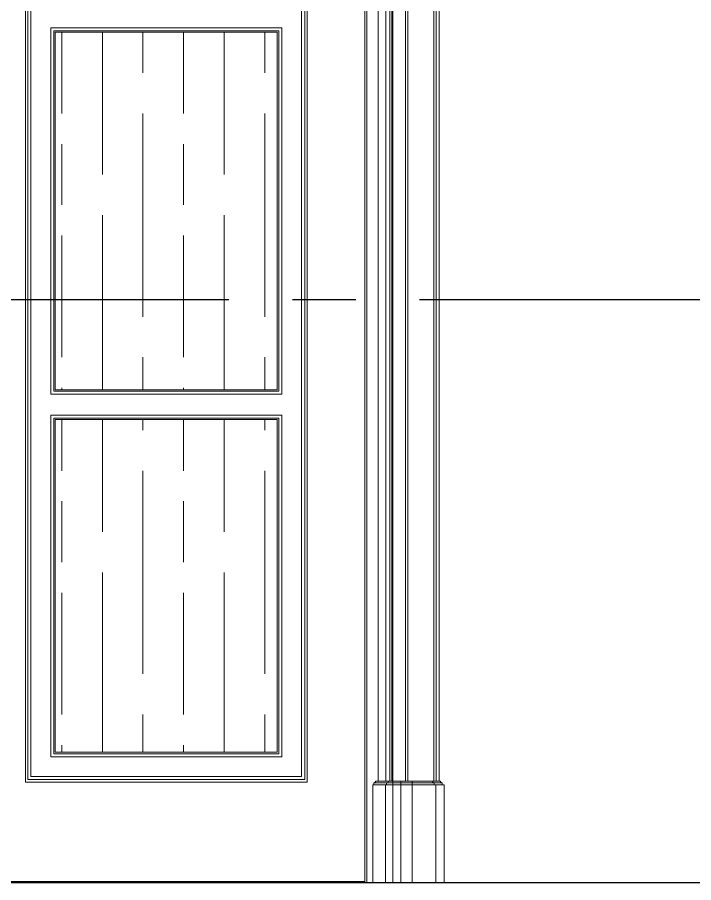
# Model space of a CAD drawing. Header units: millimetres. Extents: x -10942 to 92711, y -16583 to 30009.
# Drawn here: x 14831 to 16163, y 3 to 1707 of the extents above; entities that cross this region are included whole.
import ezdxf

# ---------------------------------------------------------------- set-up
doc = ezdxf.new("R2010")
doc.units = ezdxf.units.MM
doc.header["$LTSCALE"] = 1000
doc.header["$MEASUREMENT"] = 0
doc.linetypes.add('HIDDEN2', pattern=[0.1875, 0.125, -0.0625])
doc.linetypes.add('XREF-V2-GF_COLS$0$XREF-V-COLS-GF$0$CENTER2', pattern=[1.125, 0.75, -0.125, 0.125, -0.125])
for name, color, linetype in [('8', 8, 'Continuous'), ('Layer7', 8, 'Continuous'), ('WOOD', 23, 'Continuous')]:
    doc.layers.add(name, color=color, linetype=linetype)
doc.layers.add('DIM 2', color=3, linetype='Continuous', lineweight=18)

# ---------------------------------------------------------------- blocks, each defined once
blk = doc.blocks.new('WD-13 NEW')
at = {"layer": '8', "lineweight": 0}
h = blk.add_hatch(dxfattribs=at)
h.set_pattern_fill('GOST_WOOD', color=256, scale=40)
h.set_pattern_definition([(90, (407801.27, 110557.24), (-240, -1e-14), [400, -80]), (90, (407721.27, 110477.24), (-240, -1e-14), [240, -60, 120, -60]), (90, (407641.27, 110357.24), (-240, -1e-14), [400, -80])])
h.paths.add_polyline_path([(372240.9, 110233.9), (371748.9, 110233.9), (371748.9, 110937.9), (372240.9, 110937.9)])
h = blk.add_hatch(dxfattribs=at)
h.set_pattern_fill('GOST_WOOD', color=256, scale=40)
h.set_pattern_definition([(90, (407801.27, 109853.57), (-240, -1e-14), [400, -80]), (90, (407721.27, 109773.57), (-240, -1e-14), [240, -60, 120, -60]), (90, (407641.27, 109653.57), (-240, -1e-14), [400, -80])])
h.paths.add_polyline_path([(371748.9, 110174.9), (372240.9, 110174.9), (372240.9, 109519.9), (371748.9, 109519.9)])
at = {"layer": 'Layer7', "linetype": 'HIDDEN2', "lineweight": 0, "ltscale": 30}
blk.add_lwpolyline([(373273.5, 109262.9), (373273.5, 111862.9), (371576.5, 111862.9), (371576.5, 109262.9)], dxfattribs=at)
at = {"layer": 'WOOD', "lineweight": 0}
for p, q in [((371614.1, 109459.3), (371479, 109459.3)), ((371479, 109455.3), (371614.1, 109455.3)), ((371491.6, 109262.9), (371491.6, 109455.3)), ((371538.4, 109262.9), (371538.4, 109462.9)), ((371560.7, 109262.9), (371560.7, 109462.9)), ((371591, 109262.9), (371591, 109455.3)), ((371461.5, 109262.9), (373361.2, 109262.9))]:
    blk.add_line(p, q, dxfattribs=at)
for points in [[(371485.2, 109462.9), (371485.2, 111954.2), (372433.5, 111954.2)], [(371491.2, 109462.9), (371491.2, 111948.2), (372433.5, 111948.2)], [(371495.6, 109462.9), (371495.6, 111943.8), (372433.5, 111943.8)], [(371546.7, 109462.9), (371546.7, 111892.7), (372433.5, 111892.7)], [(371551.7, 109462.9), (371551.7, 111887.7), (372433.5, 111887.7)], [(371578.2, 109462.9), (371578.2, 111861.2), (372433.5, 111861.2)], [(371582.2, 109462.9), (371582.2, 111857.2), (372433.5, 111857.2)], [(371590.2, 109462.9), (371590.2, 111849.2), (372433.5, 111849.2)], [(371605.2, 109462.9), (371605.2, 111834.2), (372433.5, 111834.2)], [(371627.6, 109262.9), (371627.6, 111811.9), (372433.5, 111811.9)], [(371631.5, 109262.9), (371631.5, 111807.9), (372433.5, 111807.9)], [(373214.9, 109264.9), (371631.5, 109264.9)]]:
    blk.add_lwpolyline(points, dxfattribs=at)
for points in [[(371744.9, 109460.9), (372299.9, 109460.9), (372299.9, 111750.9), (371744.9, 111750.9)], [(371749.9, 109465.9), (372294.9, 109465.9), (372294.9, 111745.9), (371749.9, 111745.9)], [(371755.9, 109471.9), (372288.9, 109471.9), (372288.9, 111739.9), (371755.9, 111739.9)], [(372249.9, 110224.9), (372249.9, 110946.9), (371794.9, 110946.9), (371794.9, 110224.9)], [(372243.9, 110230.9), (372243.9, 110940.9), (371800.9, 110940.9), (371800.9, 110230.9)], [(372240.9, 110233.9), (372240.9, 110937.9), (371803.9, 110937.9), (371803.9, 110233.9)], [(372249.9, 109510.9), (372249.9, 110183.9), (371794.9, 110183.9), (371794.9, 109510.9)], [(372243.9, 109516.9), (372243.9, 110177.9), (371800.9, 110177.9), (371800.9, 109516.9)], [(372240.9, 109519.9), (372240.9, 110174.9), (371803.9, 110174.9), (371803.9, 109519.9)]]:
    blk.add_lwpolyline(points, close=True, dxfattribs=at)
for points in [[(371475.2, 109262.9), (371475.2, 109262.9), (371475.2, 109455.3), (371479, 109455.3), (371479, 109459.3, 0.423814), (371482.5, 109462.9), (371482.5, 109462.9), (371610.5, 109462.9, 0.430156), (371614.1, 109459.3), (371614.1, 109455.3), (371615.5, 109455.3), (371615.5, 109262.9), (371475.2, 109262.9)], [(371491.6, 109455.3), (371494.7, 109455.3), (371494.7, 109459.3, 0.454305), (371498.2, 109462.9), (371502.2, 109462.9)], [(371592.9, 109455.3), (371589.1, 109455.3), (371589.1, 109459.3, -0.454305), (371585.5, 109462.9), (371581.5, 109462.9)]]:
    blk.add_lwpolyline(points, format="xyb", dxfattribs=at)

msp = doc.modelspace()

# ---------------------------------------------------------------- linework, layer by layer
at = {"layer": '8', "color": 1}
msp.add_lwpolyline([(-19.2, 14341.6), (18611.5, 14341.6), (18611.5, 2.5), (-19.2, 2.5)], close=True, dxfattribs=at)
at = {"layer": 'Defpoints', "linetype": 'XREF-V2-GF_COLS$0$XREF-V-COLS-GF$0$CENTER2'}
msp.add_line((997.9, 1151.2), (18391.3, 1151.2), dxfattribs=at)

# ---------------------------------------------------------------- block references
at = {"layer": 'DIM 2', "xscale": -1, "rotation": 359.9999999999999}
msp.add_blockref('WD-13 NEW', (387146.9, -109260.3, 0), dxfattribs=at)

doc.saveas('drawing.dxf')
